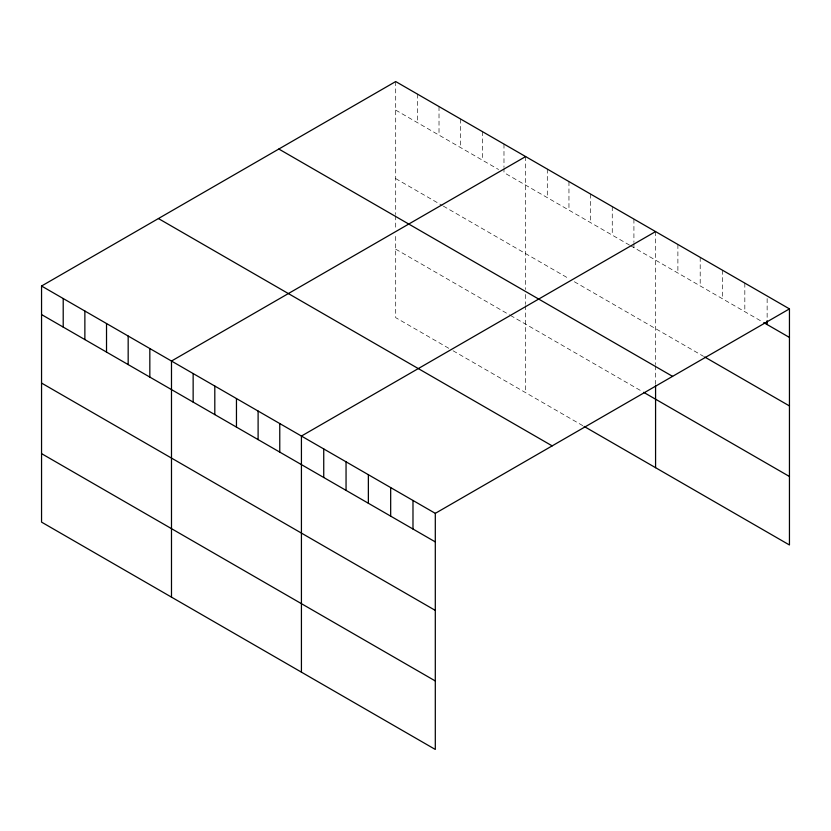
<?xml version="1.0" encoding="UTF-8"?>
<svg xmlns="http://www.w3.org/2000/svg" width="831" height="831" viewBox="0 0 831 831"><rect width="100%" height="100%" fill="white"/><g stroke="black" fill="none" stroke-linecap="round" stroke-linejoin="round"><path stroke-width="0.62" stroke-dasharray="4.16 3.12" d="M395.701 110.108L498.569 169.503M629.586 245.145L503.981 172.63L503.981 168.735M630.667 245.768L762.671 321.981M395.701 178.603L442.258 205.486M443.339 206.109L568.955 278.624M574.366 281.751L703.545 356.333M395.701 249.165L509.393 314.804M510.473 315.427L642.581 391.702M448.761 348.282L395.701 317.65L395.701 234.311M453.092 350.786L583.03 425.804M767.138 298.599L767.138 319.364M744.825 283.122L744.825 311.677M722.513 270.241L722.513 298.796M700.201 257.35L700.201 285.916M677.888 244.47L677.888 273.025M655.576 231.589L655.576 364.539M655.576 365.775L655.576 384.348M633.918 219.083L633.918 242.455M633.918 243.753L633.918 247.648M612.26 206.587L612.26 235.142M590.602 194.08L590.602 222.635M568.955 181.574L568.955 210.139M547.297 169.077L547.297 197.633M525.639 156.571L525.639 289.52M525.639 294.475L525.639 304.375M525.639 305.611L525.639 392.668M503.981 144.064L503.981 167.436M482.323 131.568L482.323 160.123M460.665 119.062L460.665 147.617M439.017 106.555L439.017 135.121M417.359 94.059L417.359 122.614M395.701 81.552L395.701 214.502M395.701 215.738L395.701 229.356"/><path stroke-width="1.25" d="M41.55 286.02L435.299 513.35L435.299 749.448L41.55 522.117L41.55 286.02L395.701 81.552L789.45 308.883L789.45 544.98L584.11 426.428M525.639 156.571L171.487 361.038L171.487 597.136M655.576 231.589L301.424 436.057L301.424 672.154M435.299 513.35L789.45 308.883M763.793 322.625L789.45 337.438M704.667 356.977L789.45 405.933M278.832 149.029L672.58 376.36M643.661 392.325L789.45 476.495M158.42 218.543L552.168 445.873M41.55 314.575L435.299 541.905M41.55 383.07L435.299 610.39M41.55 453.633L435.299 680.963M767.138 320.662L767.138 324.557M655.576 385.584L655.576 467.687M412.986 500.47L412.986 529.025M390.674 487.589L390.674 516.144M368.362 474.698L368.362 503.264M346.049 461.818L346.049 490.383M323.737 448.937L323.737 477.493M279.767 423.55L279.767 452.116M258.109 411.054L258.109 439.609M236.461 398.548L236.461 427.103M214.803 386.041L214.803 414.607M193.145 373.545L193.145 402.1M149.829 348.532L149.829 377.097M128.171 336.036L128.171 364.591M106.524 323.529L106.524 352.084M84.866 311.023L84.866 339.588M63.208 298.526L63.208 327.082"/></g></svg>
